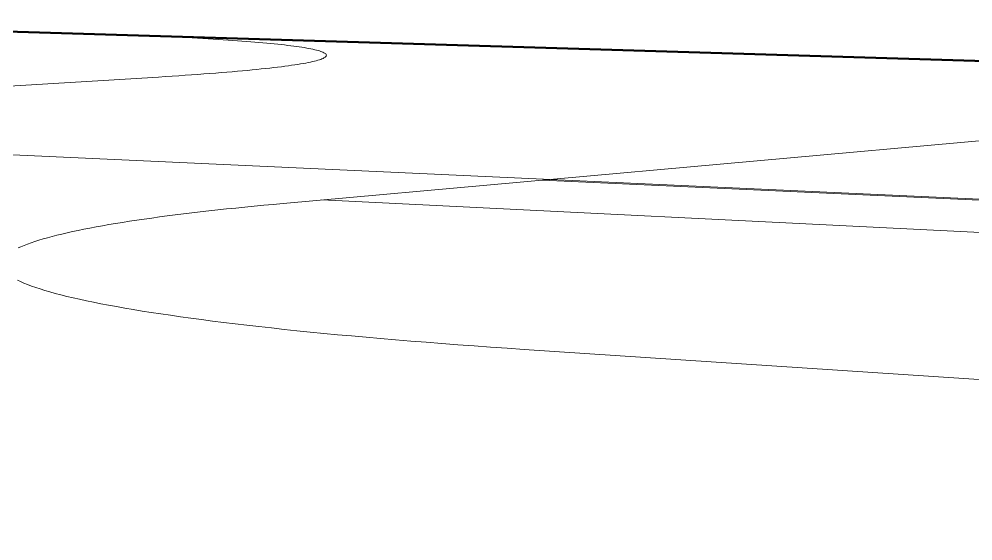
# Model space of a CAD drawing. Header units: inches. Extents: x 30681 to 92461, y -36095 to 66.
# Drawn here: x 92446.4461 to 92446.636, y 65.8504 to 65.9543 of the extents above; entities that cross this region are included whole.
import ezdxf

# ---------------------------------------------------------------- set-up
doc = ezdxf.new("R2010")
doc.units = ezdxf.units.IN
doc.header["$MEASUREMENT"] = 0
for name, pattern in [('Center 1_4_', [0.53125, 0.25, -0.09375, 0.09375, -0.09375]), ('Hidden', [0.28125, 0.1875, -0.09375]), ('Hidden 1_8_', [0.1875, 0.125, -0.0625])]:
    doc.linetypes.add(name, pattern=pattern)
for name, color, linetype, lineweight in [('A-DETL-HDLN', 90, 'Hidden 1_8_', 9), ('A-PROP-SBCK', 71, 'Hidden', 50), ('EOP-EX', 125, 'Continuous', 9), ('EOP-PR', 4, 'Continuous', 9), ('PROP', 3, 'Center 1_4_', 9)]:
    doc.layers.add(name, color=color, linetype=linetype, lineweight=lineweight)

msp = doc.modelspace()

# ---------------------------------------------------------------- linework, layer by layer
at = {"layer": 'A-DETL-HDLN', "linetype": 'Continuous'}
for p, q in [((92447.12854, 65.89569), (92446.55021, 65.92226)), ((92447.12785, 65.88752), (92446.50641, 65.91832))]:
    msp.add_line(p, q, dxfattribs=at)
at = {"layer": 'A-PROP-SBCK', "linetype": 'Continuous'}
msp.add_line((92446.7773, 65.94172), (92446.01581, 65.96484), dxfattribs=at)
at = {"layer": 'EOP-EX'}
msp.add_line((92447.12469, 65.85043), (92446.54669, 65.88857), dxfattribs=at)
at = {"layer": 'EOP-PR'}
for p, q in [((92447.11462, 65.97306), (92446.49867, 65.91762)), ((92446.0158, 65.96493), (92446.45679, 65.95157)), ((92446.2584, 65.92969), (92446.47386, 65.9428))]:
    msp.add_line(p, q, dxfattribs=at)
for points in [[(92446.45679, 65.95157, 0), (92446.45818, 65.95152, 0), (92446.45956, 65.95148, 0), (92446.46093, 65.95144, 0), (92446.46228, 65.95139, 0), (92446.46361, 65.95134, 0), (92446.46493, 65.9513, 0), (92446.46624, 65.95125, 0), (92446.46752, 65.9512, 0), (92446.4688, 65.95115, 0), (92446.47005, 65.9511, 0), (92446.47129, 65.95105, 0), (92446.47251, 65.95099, 0), (92446.47372, 65.95094, 0), (92446.47491, 65.95089, 0), (92446.47608, 65.95083, 0), (92446.47723, 65.95077, 0), (92446.47836, 65.95072, 0), (92446.47948, 65.95066, 0), (92446.48058, 65.9506, 0), (92446.48166, 65.95054, 0), (92446.48272, 65.95048, 0), (92446.48376, 65.95042, 0), (92446.48478, 65.95036, 0), (92446.48578, 65.95029, 0), (92446.48676, 65.95023, 0), (92446.48773, 65.95017, 0), (92446.48867, 65.9501, 0), (92446.48959, 65.95003, 0), (92446.49049, 65.94997, 0), (92446.49137, 65.9499, 0), (92446.49223, 65.94983, 0), (92446.49306, 65.94976, 0), (92446.49388, 65.94969, 0), (92446.49467, 65.94962, 0), (92446.49545, 65.94955, 0), (92446.49619, 65.94948, 0), (92446.49692, 65.94941, 0), (92446.49763, 65.94933, 0), (92446.49831, 65.94926, 0), (92446.49896, 65.94919, 0), (92446.4996, 65.94911, 0), (92446.50021, 65.94903, 0), (92446.5008, 65.94896, 0), (92446.50136, 65.94888, 0), (92446.5019, 65.9488, 0), (92446.50241, 65.94872, 0), (92446.5029, 65.94865, 0), (92446.50337, 65.94857, 0), (92446.50381, 65.94849, 0), (92446.50422, 65.9484, 0), (92446.50461, 65.94832, 0), (92446.50498, 65.94824, 0), (92446.50531, 65.94816, 0), (92446.50563, 65.94808, 0), (92446.50591, 65.94799, 0), (92446.50617, 65.94791, 0), (92446.5064, 65.94782, 0), (92446.50661, 65.94774, 0), (92446.50679, 65.94765, 0), (92446.50694, 65.94757, 0), (92446.50707, 65.94748, 0), (92446.50717, 65.94739, 0), (92446.50724, 65.94731, 0), (92446.50728, 65.94722, 0), (92446.5073, 65.94713, 0), (92446.50728, 65.94704, 0), (92446.50724, 65.94695, 0), (92446.50718, 65.94686, 0), (92446.50708, 65.94678, 0), (92446.50695, 65.94669, 0), (92446.5068, 65.9466, 0), (92446.50662, 65.94651, 0), (92446.5064, 65.94641, 0), (92446.50616, 65.94632, 0), (92446.5059, 65.94623, 0), (92446.5056, 65.94614, 0), (92446.50527, 65.94605, 0), (92446.50491, 65.94596, 0), (92446.50453, 65.94587, 0), (92446.50411, 65.94578, 0), (92446.50367, 65.94568, 0), (92446.50319, 65.94559, 0), (92446.50269, 65.9455, 0), (92446.50215, 65.94541, 0), (92446.50159, 65.94532, 0), (92446.501, 65.94522, 0), (92446.50038, 65.94513, 0), (92446.49972, 65.94504, 0), (92446.49904, 65.94495, 0), (92446.49833, 65.94486, 0), (92446.49759, 65.94476, 0), (92446.49682, 65.94467, 0), (92446.49602, 65.94458, 0), (92446.49519, 65.94449, 0), (92446.49433, 65.9444, 0), (92446.49344, 65.9443, 0), (92446.49252, 65.94421, 0), (92446.49157, 65.94412, 0), (92446.49059, 65.94403, 0), (92446.48958, 65.94394, 0), (92446.48854, 65.94385, 0), (92446.48748, 65.94376, 0), (92446.48638, 65.94367, 0), (92446.48526, 65.94358, 0), (92446.4841, 65.94349, 0), (92446.48292, 65.94341, 0), (92446.48171, 65.94332, 0), (92446.48047, 65.94323, 0), (92446.47921, 65.94314, 0), (92446.47791, 65.94306, 0), (92446.47659, 65.94297, 0), (92446.47524, 65.94289, 0), (92446.47386, 65.9428, 0)], [(92446.49867, 65.91762, 0), (92446.49673, 65.91745, 0), (92446.49482, 65.91727, 0), (92446.49293, 65.91709, 0), (92446.49107, 65.9169, 0), (92446.48924, 65.91671, 0), (92446.48743, 65.91653, 0), (92446.48566, 65.91633, 0), (92446.48391, 65.91614, 0), (92446.48219, 65.91594, 0), (92446.4805, 65.91575, 0), (92446.47884, 65.91554, 0), (92446.47721, 65.91534, 0), (92446.47562, 65.91514, 0), (92446.47405, 65.91493, 0), (92446.47252, 65.91472, 0), (92446.47101, 65.9145, 0), (92446.46955, 65.91429, 0), (92446.46811, 65.91407, 0), (92446.46671, 65.91385, 0), (92446.46534, 65.91363, 0), (92446.46401, 65.91341, 0), (92446.46271, 65.91318, 0), (92446.46145, 65.91295, 0), (92446.46022, 65.91272, 0), (92446.45903, 65.91249, 0), (92446.45788, 65.91225, 0), (92446.45676, 65.91202, 0), (92446.45569, 65.91178, 0), (92446.45465, 65.91154, 0), (92446.45365, 65.9113, 0), (92446.45269, 65.91105, 0), (92446.45177, 65.9108, 0), (92446.45089, 65.91055, 0), (92446.45006, 65.9103, 0), (92446.44926, 65.91005, 0), (92446.44851, 65.9098, 0), (92446.4478, 65.90954, 0), (92446.44713, 65.90928, 0), (92446.4465, 65.90902, 0), (92446.44592, 65.90876, 0)], [(92446.4458, 65.90235, 0), (92446.44642, 65.90206, 0), (92446.44709, 65.90177, 0), (92446.44781, 65.90147, 0), (92446.44859, 65.90118, 0), (92446.44943, 65.90089, 0), (92446.45032, 65.9006, 0), (92446.45127, 65.9003, 0), (92446.45228, 65.90001, 0), (92446.45334, 65.89972, 0), (92446.45446, 65.89942, 0), (92446.45564, 65.89913, 0), (92446.45687, 65.89883, 0), (92446.45817, 65.89854, 0), (92446.45952, 65.89825, 0), (92446.46093, 65.89795, 0), (92446.4624, 65.89766, 0), (92446.46392, 65.89737, 0), (92446.46551, 65.89708, 0), (92446.46715, 65.89679, 0), (92446.46886, 65.8965, 0), (92446.47062, 65.89621, 0), (92446.47244, 65.89592, 0), (92446.47432, 65.89563, 0), (92446.47626, 65.89535, 0), (92446.47825, 65.89506, 0), (92446.48031, 65.89478, 0), (92446.48243, 65.8945, 0), (92446.4846, 65.89421, 0), (92446.48683, 65.89393, 0), (92446.48912, 65.89366, 0), (92446.49147, 65.89338, 0), (92446.49388, 65.89311, 0), (92446.49634, 65.89283, 0), (92446.49886, 65.89256, 0), (92446.50144, 65.89229, 0), (92446.50408, 65.89203, 0), (92446.50677, 65.89176, 0), (92446.50952, 65.8915, 0), (92446.51232, 65.89124, 0), (92446.51518, 65.89098, 0), (92446.51809, 65.89073, 0), (92446.52106, 65.89048, 0), (92446.52408, 65.89023, 0), (92446.52716, 65.88998, 0), (92446.53028, 65.88974, 0), (92446.53346, 65.8895, 0), (92446.53669, 65.88926, 0), (92446.53997, 65.88903, 0), (92446.5433, 65.8888, 0), (92446.54669, 65.88857, 0)]]:
    msp.add_polyline3d(points, dxfattribs=at)
at = {"layer": 'PROP', "linetype": 'Continuous'}
msp.add_line((92446.6817, 65.91642), (92446.01734, 65.94688), dxfattribs=at)

doc.saveas('drawing.dxf')
